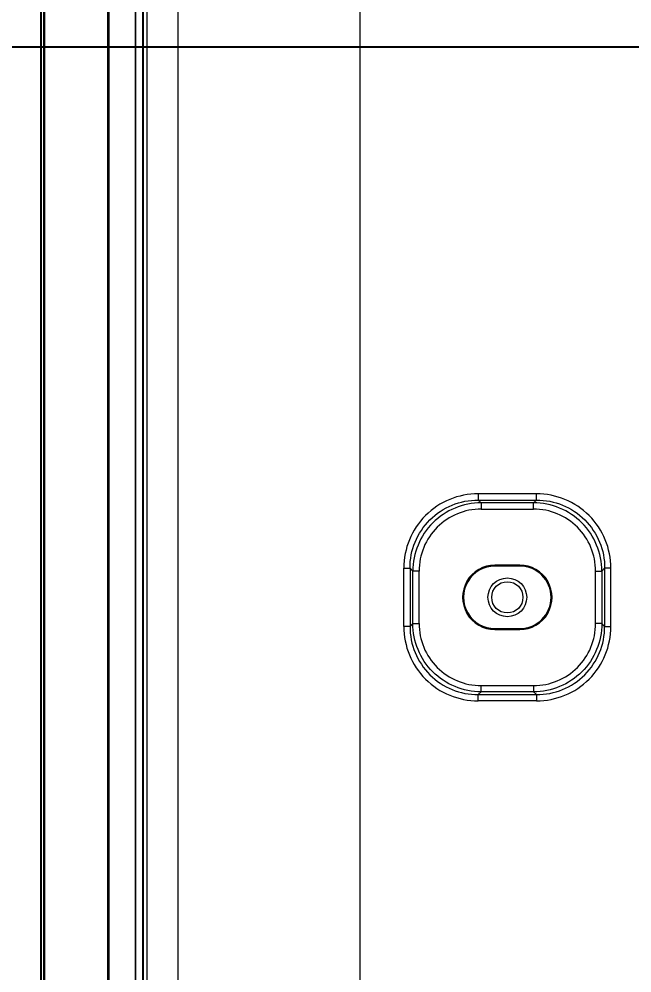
# Model space of a CAD drawing. Header units: millimetres. Extents: x -71336 to -35435, y -26189 to 22712.
# Drawn here: x -69412.5 to -69363.5, y -17387.8 to -17311.5 of the extents above; entities that cross this region are included whole.
import ezdxf

# ---------------------------------------------------------------- set-up
doc = ezdxf.new("R2010")
doc.units = ezdxf.units.MM
doc.layers.add('SC - Dimensions', color=1, linetype='Continuous')
doc.layers.add('SC - Equipment', color=7, linetype='Continuous', lineweight=13)
doc.layers.add('SC - Xlines', color=252, linetype='Continuous', plot=False)
doc.styles.get("Standard").update_dxf_attribs({"font": 'arial.ttf', "height": 35})
doc.dimstyles.new('MJC', dxfattribs={"dimscale": 25, "dimtxt": 35, "dimasz": 1, "dimexe": 0.25, "dimexo": 0.25, "dimgap": 0.25, "dimtad": 1, "dimdec": 0, "dimzin": 0, "dimdsep": 46, "dimtxsty": 'Standard', "dimcen": 0.09, "dimclrd": 1, "dimclre": 1, "dimclrt": 7, "dimadec": 0, "dimazin": 0, "dimtfac": 1, "dimtdec": 0, "dimtofl": 0, "dimtmove": 0, "dimatfit": 3, "dimfxl": 1, "dimtolj": 1, "dimtzin": 0, "dimarcsym": 0})

# ---------------------------------------------------------------- blocks, each defined once
blk = doc.blocks.new('SONY FW-49XE8001 - BACK')
at = {"layer": 'SC - Equipment', "color": 251, "true_color": 0x636466, "transparency": 33554495}
for points in [[(-547.705, 639.764), (-547.716, 639.762), (-547.725, 639.757), (-547.734, 639.75), (-547.742, 639.737), (-547.75, 639.72), (-547.758, 639.697), (-547.763, 639.676), (-547.771, 639.64), (-547.777, 639.607), (-547.782, 639.576), (-547.785, 639.546), (-547.787, 639.516), (-547.788, 639.485), (-547.788, 639.464), (-547.788, 8.064), (-548.005, 8.064)], [(-542.563, 635.056), (-542.563, 7.964), (-542.574, 7.965), (-542.583, 7.97), (-542.592, 7.978), (-542.6, 7.99), (-542.608, 8.007), (-542.616, 8.031), (-542.621, 8.052), (-542.629, 8.087), (-542.635, 8.12), (-542.64, 8.151), (-542.643, 8.182), (-542.644, 8.212), (-542.645, 8.242), (-542.646, 8.264), (-542.646, 635.056)], [(-539.877, 353.203), (-539.877, 10.793)], [(-522.505, 357.621), (-522.505, 133.492)], [(-540.465, 10.786), (-540.416, 10.793), (-540.416, 353.203), (-540.465, 353.249)], [(-511.705, 220.842), (-511.705, 220.764)], [(-509.705, 220.842), (-509.705, 220.764)], [(-518.259, 216.169), (-518.259, 220.359)], [(-518.259, 216.169), (-517.763, 216.169), (-517.763, 220.359), (-518.259, 220.359)], [(-511.705, 215.685), (-511.705, 215.764)], [(-509.705, 215.685), (-509.705, 215.764)]]:
    blk.add_lwpolyline(points, dxfattribs=at)
for points in [[(-546.713, 7.297, -0.349751), (-547.005, 7.064, -0.414221), (-548.005, 8.064), (-548.005, 639.464, -0.414141), (-547.705, 639.764), (-547.422, 639.76, -0.184459), (-546.119, 639.178), (-528.093, 621.151, 0.198958), (-527.881, 621.064), (527.571, 621.064, 0.199415), (527.783, 621.151), (545.809, 639.178, -0.198938), (547.282, 639.764, 0.199), (546.009, 639.236), (527.783, 621.01, 0.19808), (527.695, 620.798), (527.695, 358.207)], [(-535.503, 358.207, 0.416137), (-540.465, 353.249), (-540.465, 10.786)]]:
    blk.add_lwpolyline(points, format="xyb", dxfattribs=at)
for points in [[(-518.259, 220.359), (-518.489, 220.588, -0.417112), (-513.03, 226.047), (-508.38, 226.047, -0.417132), (-502.921, 220.588), (-502.921, 215.939), (-503.151, 216.169, -0.414922), (-508.61, 210.71), (-512.8, 210.71, -0.414894), (-518.259, 216.169), (-518.489, 215.939, 0.417112), (-513.03, 210.48), (-508.38, 210.48, 0.417109), (-502.921, 215.939), (-502.425, 215.939), (-502.425, 220.588), (-502.921, 220.588), (-503.151, 220.359), (-503.151, 216.169), (-503.647, 216.169), (-503.647, 220.359), (-503.151, 220.359, 0.414908), (-508.61, 225.818), (-512.8, 225.818, 0.414881)], [(-509.705, 220.842), (-511.705, 220.842, 1.000013), (-511.705, 215.685), (-509.705, 215.685, 1.000001)], [(-509.705, 220.764), (-511.705, 220.764, 1.000018), (-511.705, 215.764), (-509.705, 215.764, 1)]]:
    blk.add_lwpolyline(points, format="xyb", close=True, dxfattribs=at)
for points in [[(-508.38, 226.047), (-508.38, 226.544), (-513.03, 226.544), (-513.03, 226.047), (-512.8, 225.818), (-512.8, 225.321), (-508.61, 225.321), (-508.61, 225.818)], [(-518.489, 220.588), (-518.489, 215.939), (-518.985, 215.939), (-518.985, 220.588)], [(-508.38, 210.48), (-508.38, 209.984), (-513.03, 209.984), (-513.03, 210.48), (-512.8, 210.71), (-512.8, 211.206), (-508.61, 211.206), (-508.61, 210.71)]]:
    blk.add_lwpolyline(points, close=True, dxfattribs=at)
for radius in [1.55, 1.25]:
    blk.add_circle((-510.705, 218.264), radius, dxfattribs=at)
for centre, radius, start, end in [((-513.048, 220.607), 5.937, 89.82427, 180.17556), ((-508.362, 220.606), 5.937, 359.82791, 90.17209), ((-512.815, 220.374), 4.948, 89.82251, 180.17627), ((-508.595, 220.374), 4.948, 359.82373, 90.17749), ((-512.815, 216.154), 4.948, 179.82408, 270.17715), ((-508.595, 216.154), 4.948, 269.82702, 0.17176), ((-513.048, 215.921), 5.937, 179.82444, 270.17573), ((-508.362, 215.921), 5.937, 269.82618, 0.17382)]:
    blk.add_arc(centre, radius, start, end, dxfattribs=at)
blk = doc.blocks.new('*D141')
at = {"layer": 'Defpoints', "color": 0, "transparency": 16777216}
for p in [(-69169.203, -17110.551), (-69710.694, -17516.958), (-69169.203, -17516.958)]:
    blk.add_point(p, dxfattribs=at)
at = {"layer": 'SC - Dimensions', "color": 1, "lineweight": -2, "transparency": 16777216}
for p, q in [((-69175.453, -17110.551), (-69716.944, -17110.551)), ((-69710.694, -17135.551), (-69710.694, -17491.958)), ((-69175.453, -17516.958), (-69716.944, -17516.958))]:
    blk.add_line(p, q, dxfattribs=at)
at = {"layer": 'SC - Dimensions', "color": 1, "transparency": 16777216}
for points in [[(-69714.861, -17135.551), (-69706.528, -17135.551), (-69710.694, -17110.551)], [(-69714.861, -17491.958), (-69706.528, -17491.958), (-69710.694, -17516.958)]]:
    blk.add_solid(points, dxfattribs=at)
at = {"layer": 'SC - Dimensions', "color": 7, "transparency": 16777216, "insert": (-69734.814, -17313.755), "char_height": 35, "attachment_point": 5, "rotation": 90}
blk.add_mtext('\\A1;406', dxfattribs=at)
blk = doc.blocks.new('*D142')
at = {"layer": 'Defpoints', "color": 0, "transparency": 16777216}
for p in [(-69409.449, -16934.968), (-69810.749, -17568.854), (-69410.749, -17568.854)]:
    blk.add_point(p, dxfattribs=at)
at = {"layer": 'SC - Dimensions', "color": 1, "lineweight": -2, "transparency": 16777216}
for p, q in [((-69415.699, -16934.968), (-69816.999, -16934.968)), ((-69810.749, -16959.968), (-69810.749, -17543.854)), ((-69416.999, -17568.854), (-69816.999, -17568.854))]:
    blk.add_line(p, q, dxfattribs=at)
at = {"layer": 'SC - Dimensions', "color": 1, "transparency": 16777216}
for points in [[(-69814.916, -16959.968), (-69806.582, -16959.968), (-69810.749, -16934.968)], [(-69814.916, -17543.854), (-69806.582, -17543.854), (-69810.749, -17568.854)]]:
    blk.add_solid(points, dxfattribs=at)
at = {"layer": 'SC - Dimensions', "color": 7, "transparency": 16777216, "insert": (-69834.881, -17313.732), "char_height": 35, "attachment_point": 5, "rotation": 90}
blk.add_mtext('\\A1;634', dxfattribs=at)
blk = doc.blocks.new('SONY FW-49XE8001 - FRONT')
at = {"layer": 'SC - Equipment'}
for points in [[(-547.85, 8.064), (-547.55, 8.064), (-547.55, 639.764)], [(-539.35, 23.237), (-539.65, 23.237), (-539.65, 632.159), (-539.35, 632.159)]]:
    blk.add_lwpolyline(points, dxfattribs=at)
for points in [[(539.44, 632.377, -0.228519), (539.205, 632.264), (-539.205, 632.264, -0.228411), (-539.415, 632.346), (-544.715, 639.009, 0.228605), (-546.28, 639.764), (-547.55, 639.764, 0.414213), (-547.85, 639.464), (-547.85, 8.064, 0.414203), (-546.85, 7.064, 0.414178), (-546.55, 7.364)], [(539.384, 23.099), (546.325, 9.725, -0.120241), (546.55, 8.804), (546.55, 7.064, -0.414309), (546.25, 6.764), (-546.25, 6.764, -0.414273), (-546.55, 7.064), (-546.55, 8.804, -0.12028), (-546.325, 9.725), (-539.384, 23.099, 0.120488), (-539.35, 23.237), (-539.35, 632.159, 0.169436), (-539.415, 632.346)]]:
    blk.add_lwpolyline(points, format="xyb", dxfattribs=at)
blk.add_lwpolyline([(536.89, 629.764), (-536.89, 629.764), (-536.89, 25.764), (536.89, 25.764)], close=True, dxfattribs=at)
blk = doc.blocks.new('*U106')
at = {"layer": 'SC - Xlines', "ltscale": 5}
blk.add_lwpolyline([(0, 1540), (0, -1540)], dxfattribs=at)
blk = doc.blocks.new('*U107')
at = {"layer": 'SC - Xlines', "color": 0, "linetype": 'ByBlock', "lineweight": -2, "transparency": 16777216}
blk.add_blockref('*U106', (0, 0), dxfattribs=at)
blk = doc.blocks.new('*D176')
at = {"layer": 'Defpoints', "color": 0, "ltscale": 5, "transparency": 16777216}
for p in [(-68861.022, -17313.755), (-69610.749, -18768.854), (-69610.749, -18768.854)]:
    blk.add_point(p, dxfattribs=at)
at = {"layer": 'SC - Dimensions', "color": 1, "lineweight": -2, "ltscale": 5, "transparency": 16777216}
for p, q in [((-68867.272, -17313.755), (-69616.999, -17313.755)), ((-69610.749, -17338.755), (-69610.749, -18743.854))]:
    blk.add_line(p, q, dxfattribs=at)
at = {"layer": 'SC - Dimensions', "color": 1, "ltscale": 5, "transparency": 16777216}
for points in [[(-69614.916, -17338.755), (-69606.582, -17338.755), (-69610.749, -17313.755)], [(-69614.916, -18743.854), (-69606.582, -18743.854), (-69610.749, -18768.854)]]:
    blk.add_solid(points, dxfattribs=at)
at = {"layer": 'SC - Dimensions', "color": 7, "ltscale": 5, "transparency": 16777216, "insert": (-69634.869, -18169.279), "char_height": 35, "attachment_point": 5, "rotation": 90}
blk.add_mtext('\\A1;1455', dxfattribs=at)

msp = doc.modelspace()

# ---------------------------------------------------------------- block references
at = {"layer": 'SC - Equipment'}
for name, p in [('SONY FW-49XE8001 - BACK', (-68862.744, -17576.031)), ('SONY FW-49XE8001 - FRONT', (-68862.899, -17576.031))]:
    msp.add_blockref(name, p, dxfattribs=at)
at = {"layer": 'SC - Xlines', "ltscale": 5}
msp.add_blockref('*U107', (-69410.749, -17228.854), dxfattribs=at)

# ---------------------------------------------------------------- dimensions: what is measured, and where the dimension line sits
at = {"layer": 'SC - Dimensions'}
dim = msp.add_linear_dim(base=(-69810.749, -17568.854), p1=(-69409.449, -16934.968), p2=(-69410.749, -17568.854), angle=90, dimstyle='MJC', dxfattribs=at)
dim.commit()
dim.dimension.update_dxf_attribs({"geometry": '*D142', "text_midpoint": (-69810.749, -17313.732), "dimtype": 160})
dim = msp.add_linear_dim(base=(-69710.694, -17516.958), p1=(-69169.203, -17110.551), p2=(-69169.203, -17516.958), angle=90, dimstyle='MJC', dxfattribs=at)
dim.commit()
dim.dimension.update_dxf_attribs({"geometry": '*D141', "text_midpoint": (-69734.814, -17313.755)})
at = {"layer": 'SC - Dimensions', "ltscale": 5}
dim = msp.add_linear_dim(base=(-69610.749, -18768.854), p1=(-68861.022, -17313.755), p2=(-69610.749, -18768.854), angle=90, dimstyle='MJC', dxfattribs=at)
dim.commit()
dim.dimension.update_dxf_attribs({"geometry": '*D176', "text_midpoint": (-69610.749, -18169.279), "dimtype": 160})

doc.saveas('drawing.dxf')
